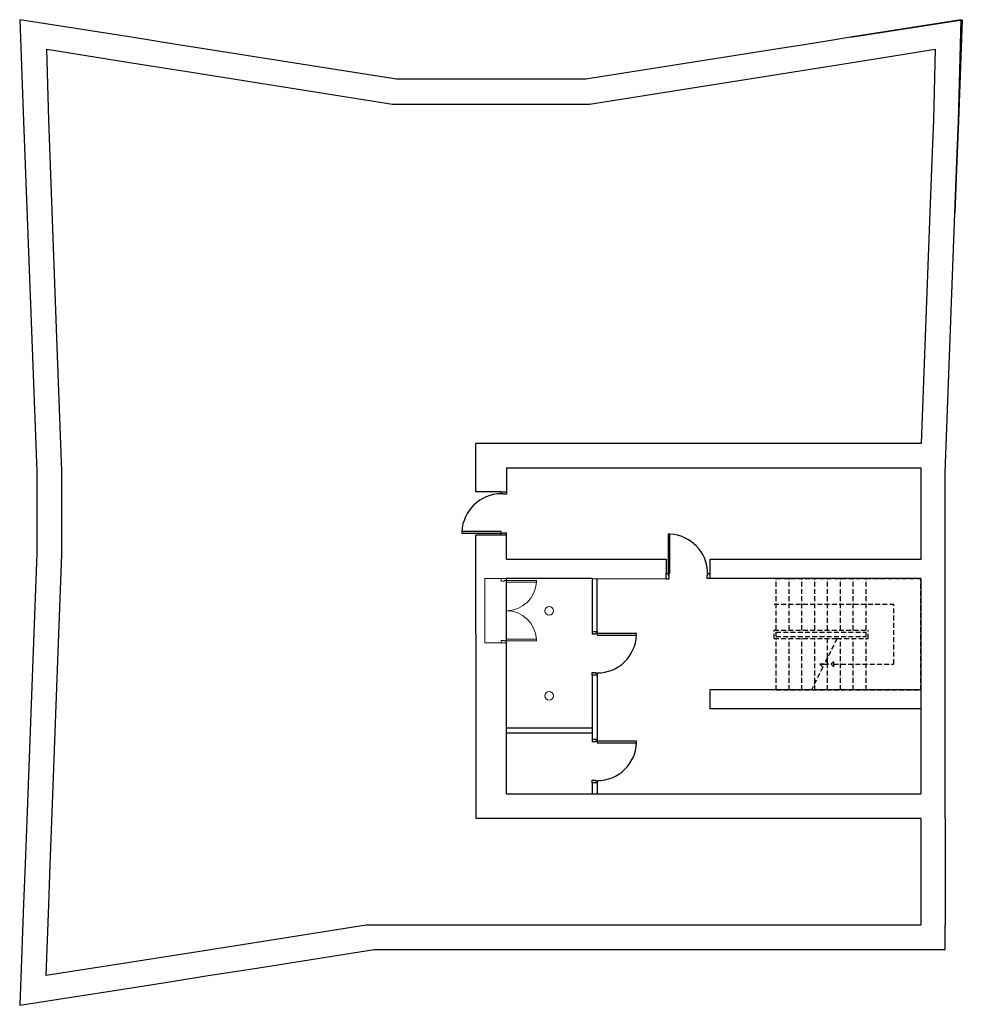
# Model space of a CAD drawing. Header units: millimetres. Extents: x 35844 to 119942, y 7566 to 131569.
# Drawn here: x 39215 to 61229, y 108545 to 131569 of the extents above; entities that cross this region are included whole.
import ezdxf

# ---------------------------------------------------------------- set-up
doc = ezdxf.new("R2010")
doc.units = ezdxf.units.MM
doc.linetypes.add('LTYPE_6', pattern=[168.75, 112.5, -28.125, 0, -28.125])
doc.layers.add('16. SUP. ÚTIL', color=11, linetype='Continuous', lineweight=0, plot=False)
doc.layers.add('2. RITX_Secundarios', color=3, linetype='Continuous', lineweight=9)
doc.layers.add('3. Rgst_Paso', color=4, linetype='Continuous', lineweight=9)
doc.layers.add('Ascensor', color=6, linetype='Continuous')
doc.layers.add('LAYER_3', color=15, linetype='LTYPE_6')

# ---------------------------------------------------------------- blocks, each defined once
blk = doc.blocks.new('A$C6F746D9D')
at = {"linetype": 'ByBlock'}
for p, q in [((0.005, 1.049), (0.125, 1.049)), ((0.005, 1.049), (0.005, 0.991)), ((0.085, 0.991), (0.005, 0.991)), ((1.045, 1.001), (0.085, 1.001)), ((0.085, 1.001), (0.085, 0.991)), ((0.125, 1.049), (0.125, 0.966)), ((0.125, 0.966), (1.045, 0.966)), ((1.045, 0.966), (1.045, 1.001))]:
    blk.add_line(p, q, dxfattribs=at)
blk.add_lwpolyline([(0.086, 0.091), (0.086, 0.081), (0.126, 0.081), (0.126, 0.034), (0.006, 0.034), (0.006, 0.091)], close=True, dxfattribs=at)
blk.add_arc((0.124, 1.003), 0.921, 270.1171, 357.7518)
blk = doc.blocks.new('A$C7A17705F')
at = {"color": 0}
for p, q in [((0, 3430), (2600, 3430)), ((600, 2790), (610, 2800)), ((600, 1393), (600, 2790)), ((610, 2800), (1990, 2800)), ((1990, 2800), (2000, 2790)), ((2000, 0), (2000, 2790)), ((0, 2150), (1200, 2150)), ((1200, 1472), (1200, 2200)), ((1200, 2200), (1400, 2200)), ((1250, 50), (1250, 2150)), ((1250, 2150), (1350, 2150)), ((1350, 50), (1350, 2150)), ((1400, 0), (1400, 2200)), ((1400, 2150), (2600, 2150)), ((0, 1850), (1200, 1850)), ((1400, 1850), (2600, 1850)), ((0, 1550), (1200, 1550)), ((1200, 0), (1200, 1472)), ((1400, 1550), (2600, 1550)), ((0, 1250), (600, 1250)), ((600, 1172), (600, 1275)), ((600, 1072), (600, 1172)), ((625, 1250), (757, 1250)), ((757, 1250), (1200, 1250)), ((1400, 1250), (2600, 1250)), ((0, 950), (1200, 950)), ((1400, 950), (2600, 950)), ((0, 650), (1200, 650)), ((1400, 650), (2600, 650)), ((0, 350), (1200, 350)), ((1400, 350), (2600, 350)), ((0, 50), (1200, 50)), ((1250, 50), (1350, 50)), ((1400, 50), (2600, 50)), ((1200, 0), (1400, 0))]:
    blk.add_line(p, q, dxfattribs=at)
for p, q in [((0, 50), (0, 3430)), ((2600, 2150), (2600, 3430)), ((2600, 50), (2600, 2150)), ((540, 1393), (656, 1393)), ((598, 1335), (540, 1393)), ((656, 1393), (598, 1335)), ((1200, 1472), (757, 1250)), ((669, 1206), (600, 1275)), ((600, 1172), (600, 1072)), ((757, 1250), (669, 1206)), ((533, 1138), (0, 872)), ((600, 1072), (533, 1138))]:
    blk.add_line(p, q)

msp = doc.modelspace()

# ---------------------------------------------------------------- linework, layer by layer
for p, q in [((41827, 131158), (39216, 131568)), ((39216, 131568), (39306, 129200)), ((61202, 131569), (58617, 131160)), ((61139, 129204), (61202, 131569)), ((42865, 130994), (41827, 131158)), ((58159, 131087), (57580, 130994)), ((58617, 131160), (58159, 131087)), ((39892, 129222), (39848, 130880)), ((39848, 130880), (41736, 130581)), ((43615, 130876), (42865, 130994)), ((44653, 130713), (43615, 130876)), ((56829, 130876), (55792, 130713)), ((57580, 130994), (56829, 130876)), ((58709, 130581), (60597, 130880)), ((60597, 130880), (60553, 129222)), ((41736, 130581), (42773, 130416)), ((48011, 130184), (44653, 130713)), ((55792, 130713), (52434, 130184)), ((52526, 129599), (58709, 130581)), ((42773, 130416), (43078, 130368)), ((43078, 130368), (47919, 129599)), ((52434, 130184), (48011, 130184)), ((47919, 129599), (52526, 129599)), ((39306, 129200), (39513, 123697)), ((40098, 123720), (39892, 129222)), ((60553, 129222), (60517, 128283)), ((61103, 128261), (61139, 129204)), ((60517, 128283), (60472, 127071)), ((61057, 127049), (61103, 128261)), ((60472, 127071), (60268, 121669)), ((60829, 120990), (61057, 127049)), ((39513, 123697), (39616, 121012)), ((40201, 121034), (40098, 123720)), ((60268, 121669), (49864, 121669)), ((49864, 120543), (49864, 121669)), ((39616, 121012), (39616, 119102)), ((40201, 119079), (40201, 121034)), ((50580, 121102), (60263, 121102)), ((50580, 121102), (50580, 120543)), ((60262, 121102), (60262, 118957)), ((60829, 119102), (60829, 120990)), ((50460, 120543), (49864, 120543)), ((49864, 118969), (49864, 119528)), ((50461, 119528), (49864, 119528)), ((50580, 118969), (50581, 119528)), ((39616, 119102), (39512, 116416)), ((40097, 116393), (40201, 119079)), ((60829, 112914), (60829, 119102)), ((49864, 117228), (49864, 118969)), ((50580, 118969), (52582, 118969)), ((52582, 118969), (54315, 118969)), ((54315, 118969), (54315, 118631)), ((60262, 118957), (55330, 118957)), ((55330, 118957), (55330, 118512)), ((49864, 118640), (49864, 118640)), ((50580, 115022), (50580, 118512)), ((52582, 118512), (50580, 118512)), ((50582, 113482), (50582, 118379)), ((52582, 118512), (52582, 117217)), ((52582, 118512), (54315, 118511)), ((52701, 117275), (52701, 118512)), ((60262, 118512), (55330, 118512)), ((60262, 118512), (60262, 113482)), ((49864, 117228), (49864, 112914)), ((39512, 116416), (39386, 113065)), ((39975, 113042), (40097, 116393)), ((52582, 116260), (52582, 115022)), ((52702, 116260), (52702, 115022)), ((60262, 115912), (55330, 115912)), ((55330, 115912), (55330, 115468)), ((60262, 115468), (55330, 115468)), ((52582, 115022), (50582, 115022)), ((52582, 114902), (50582, 114902)), ((52582, 115022), (52582, 114702)), ((52702, 115022), (52702, 114677)), ((52583, 113744), (52583, 113482)), ((52703, 113744), (52703, 113482)), ((50582, 113482), (60262, 113482)), ((39386, 113065), (39340, 111852)), ((39929, 111830), (39975, 113042)), ((49864, 112914), (60262, 112914)), ((60262, 112914), (60262, 110414)), ((60829, 112914), (60829, 110414)), ((39340, 111852), (39305, 110913)), ((39893, 110891), (39929, 111830)), ((39305, 110913), (39215, 108545)), ((39831, 109238), (39893, 110891)), ((47305, 110414), (44560, 109982)), ((60262, 110414), (47305, 110414)), ((60829, 109848), (60829, 110414)), ((44560, 109982), (43523, 109819)), ((44652, 109400), (47497, 109848)), ((47497, 109848), (60829, 109848)), ((42772, 109701), (41735, 109538)), ((43523, 109819), (42772, 109701)), ((41735, 109538), (39831, 109238)), ((43614, 109237), (44652, 109400)), ((42864, 109119), (43614, 109237)), ((39215, 108545), (41826, 108956)), ((41826, 108956), (42864, 109119))]:
    msp.add_line(p, q)
msp.add_lwpolyline([(58617, 131158), (61229, 131568), (61139, 129200), (61103, 128261), (61057, 127048)])
at = {"layer": '16. SUP. ÚTIL'}
for centre in [(51582, 117762), (51582, 115772)]:
    msp.add_circle(centre, 100, dxfattribs=at)
at = {"layer": '2. RITX_Secundarios'}
msp.add_lwpolyline([(50080, 118512), (50080, 117012), (50580, 117012), (50580, 118512)], close=True, dxfattribs=at)
at = {"layer": '3. Rgst_Paso', "linetype": 'ByBlock'}
for p, q in [((50460, 118512), (50580, 118512)), ((50460, 118512), (50460, 118455)), ((50540, 118455), (50460, 118455)), ((50540, 118465), (50540, 118455)), ((50580, 118512), (50580, 118465))]:
    msp.add_line(p, q, dxfattribs=at)
at = {"layer": '3. Rgst_Paso'}
for p, q in [((50540, 118465), (50580, 118465)), ((50580, 118465), (51282, 118465)), ((50580, 118430), (51282, 118430)), ((51282, 118430), (51282, 118465)), ((50580, 117095), (51282, 117095)), ((50580, 117060), (51282, 117060)), ((51282, 117095), (51282, 117060))]:
    msp.add_line(p, q, dxfattribs=at)
at = {"layer": '3. Rgst_Paso', "linetype": 'ByBlock'}
msp.add_lwpolyline([(50540, 117070), (50540, 117060), (50580, 117060), (50580, 117012), (50460, 117012), (50460, 117070)], close=True, dxfattribs=at)
at = {"layer": '3. Rgst_Paso'}
for centre, start, end in [((50580, 118465), 270, 357.1441), ((50580, 117060), 2.8558, 90), ((50580, 117060), 270, 270.09)]:
    msp.add_arc(centre, 702, start, end, dxfattribs=at)
at = {"layer": 'Ascensor'}
msp.add_line((60262, 120879), (60262, 119179), dxfattribs=at)

# ---------------------------------------------------------------- block references
at = {"xscale": 999.9999999999999, "yscale": 999.9999999999999, "zscale": 999.9999999999999}
for p, rotation in [((50586, 120576), 180.0000184067438), ((55364, 118506), 90.00001840674378), ((52576, 116226), 1.840674375318914e-05), ((52577, 113711), 1.840674375318914e-05)]:
    msp.add_blockref('A$C6F746D9D', p, dxfattribs=dict(at, rotation=rotation))
at = {"layer": 'LAYER_3', "xscale": -1, "rotation": 270}
msp.add_blockref('A$C7A17705F', (56832, 115912), dxfattribs=at)

doc.saveas('drawing.dxf')
